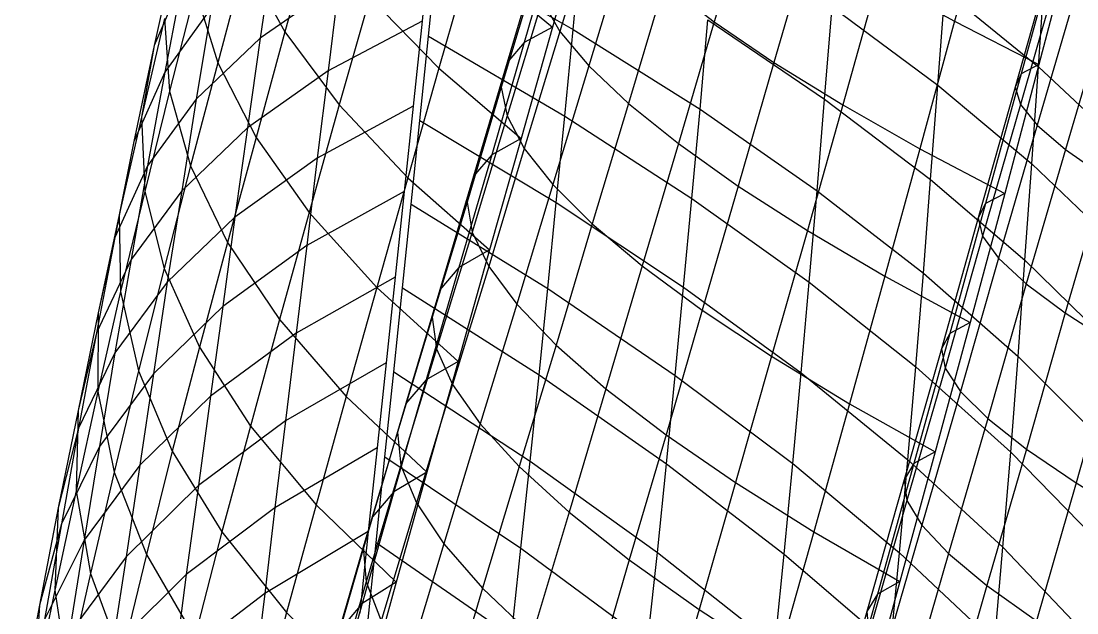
# Model space of a CAD drawing. Extents: x -429 to 429, y -1 to 209.
# Drawn here: x -426.91 to -414.99, y 153.32 to 160 of the extents above; entities that cross this region are included whole.
import ezdxf

# ---------------------------------------------------------------- set-up
doc = ezdxf.new("R2010")
doc.units = 0

msp = doc.modelspace()

# ---------------------------------------------------------------- linework, layer by layer
at = {"layer": 'default', "color": 5, "linetype": 'CONTINUOUS'}
for p, q in [((-415.98, 161.443, 226.332), (-416.374, 160, 226.277)), ((-418.684, 161.373, 229.163), (-419.088, 159.995, 229.105)), ((-420.563, 161.188, 238.969), (-420.913, 159.935, 238.942)), ((-420.563, 161.188, 238.969), (-420.913, 159.935, 238.942)), ((-420.433, 161.205, 232.618), (-420.831, 159.886, 232.571)), ((-423.602, 161.073, 242.422), (-423.936, 159.881, 242.394)), ((-422.286, 160.966, 257.327), (-422.387, 160.002, 257.369)), ((-420.87, 161.023, 237.698), (-421.234, 159.76, 237.668)), ((-418.012, 160.934, 228.119), (-418.414, 159.536, 228.06)), ((-415.041, 160.977, 225.544), (-415.424, 159.514, 225.497)), ((-415.041, 160.977, 225.544), (-415.424, 159.514, 225.497)), ((-425.175, 160.815, 248.57), (-425.411, 159.726, 248.574)), ((-424.065, 160.821, 253.824), (-424.214, 159.808, 253.851)), ((-421.051, 160.808, 236.41), (-421.428, 159.533, 236.376)), ((-420.103, 160.834, 231.396), (-420.505, 159.496, 231.344)), ((-415.221, 160.878, 224.178), (-415.623, 159.407, 224.127)), ((-424.383, 160.698, 243.808), (-424.692, 159.53, 243.79)), ((-424.383, 160.698, 243.808), (-423.936, 159.881, 242.394)), ((-421.846, 160.706, 239.98), (-422.196, 159.47, 239.95)), ((-421.846, 160.706, 239.98), (-420.913, 159.935, 238.942)), ((-415.275, 160.737, 222.805), (-415.692, 159.256, 222.747)), ((-425.086, 160.487, 250.296), (-425.411, 159.726, 248.574)), ((-425.086, 160.487, 250.296), (-425.292, 159.425, 250.308)), ((-421.105, 160.545, 235.117), (-421.493, 159.255, 235.078)), ((-417.239, 160.475, 227.153), (-417.637, 159.056, 227.096)), ((-417.239, 160.475, 227.153), (-416.374, 160, 226.277)), ((-415.202, 160.554, 221.437), (-415.632, 159.061, 221.372)), ((-424.949, 160.352, 245.308), (-425.239, 159.212, 245.295)), ((-424.949, 160.352, 245.308), (-424.692, 159.53, 243.79)), ((-423.327, 160.426, 255.606), (-424.214, 159.808, 253.851)), ((-423.327, 160.426, 255.606), (-423.449, 159.439, 255.641)), ((-419.653, 160.429, 230.221), (-420.057, 159.072, 230.166)), ((-419.653, 160.429, 230.221), (-419.088, 159.995, 229.105)), ((-415.002, 160.333, 220.086), (-415.441, 158.826, 220.014)), ((-422.977, 160.272, 241.123), (-423.322, 159.056, 241.093)), ((-422.977, 160.272, 241.123), (-422.196, 159.47, 239.95)), ((-421.032, 160.237, 233.833), (-421.428, 158.931, 233.789)), ((-421.032, 160.237, 233.833), (-420.831, 159.886, 232.571)), ((-424.765, 160.155, 252.063), (-425.292, 159.425, 250.308)), ((-424.765, 160.155, 252.063), (-424.936, 159.119, 252.084)), ((-425.297, 160.032, 246.9), (-425.556, 158.919, 246.898)), ((-425.297, 160.032, 246.9), (-425.239, 159.212, 245.295)), ((-422.387, 160.002, 257.369), (-423.449, 159.439, 255.641)), ((-422.387, 160.002, 257.369), (-422.489, 159.04, 257.412)), ((-419.088, 159.995, 229.105), (-419.493, 158.618, 229.048)), ((-419.088, 159.995, 229.105), (-418.414, 159.536, 228.06)), ((-416.374, 160, 226.277), (-416.766, 158.561, 226.223)), ((-416.374, 160, 226.277), (-415.424, 159.514, 225.497)), ((-414.677, 160.074, 218.767), (-415.123, 158.551, 218.687)), ((-423.936, 159.881, 242.394), (-424.261, 158.689, 242.371)), ((-423.936, 159.881, 242.394), (-423.322, 159.056, 241.093)), ((-420.913, 159.935, 238.942), (-421.268, 158.677, 238.915)), ((-420.913, 159.935, 238.942), (-421.268, 158.677, 238.915)), ((-420.913, 159.935, 238.942), (-421.234, 159.76, 237.668)), ((-420.831, 159.886, 232.571), (-421.233, 158.563, 232.522)), ((-420.831, 159.886, 232.571), (-420.505, 159.496, 231.344)), ((-424.214, 159.808, 253.851), (-424.936, 159.119, 252.084)), ((-424.214, 159.808, 253.851), (-424.357, 158.797, 253.88)), ((-421.234, 159.76, 237.668), (-421.601, 158.491, 237.638)), ((-421.234, 159.76, 237.668), (-421.428, 159.533, 236.376)), ((-425.411, 159.726, 248.574), (-425.641, 158.641, 248.58)), ((-425.411, 159.726, 248.574), (-425.556, 158.919, 246.898)), ((-424.692, 159.53, 243.79), (-425, 158.366, 243.772)), ((-424.692, 159.53, 243.79), (-424.261, 158.689, 242.371)), ((-421.428, 159.533, 236.376), (-421.805, 158.25, 236.341)), ((-421.428, 159.533, 236.376), (-421.493, 159.255, 235.078)), ((-420.505, 159.496, 231.344), (-420.912, 158.155, 231.292)), ((-420.505, 159.496, 231.344), (-420.057, 159.072, 230.166)), ((-418.414, 159.536, 228.06), (-418.817, 158.138, 228.002)), ((-418.414, 159.536, 228.06), (-417.637, 159.056, 227.096)), ((-415.424, 159.514, 225.497), (-415.809, 158.055, 225.449)), ((-415.424, 159.514, 225.497), (-415.809, 158.055, 225.449)), ((-415.424, 159.514, 225.497), (-415.623, 159.407, 224.127)), ((-425.292, 159.425, 250.308), (-425.641, 158.641, 248.58)), ((-425.292, 159.425, 250.308), (-425.486, 158.366, 250.323)), ((-423.449, 159.439, 255.641), (-424.357, 158.797, 253.88)), ((-423.449, 159.439, 255.641), (-423.571, 158.454, 255.676)), ((-422.196, 159.47, 239.95), (-422.548, 158.232, 239.919)), ((-422.196, 159.47, 239.95), (-421.268, 158.677, 238.915)), ((-415.623, 159.407, 224.127), (-416.026, 157.94, 224.074)), ((-415.623, 159.407, 224.127), (-415.692, 159.256, 222.747)), ((-421.493, 159.255, 235.078), (-421.879, 157.958, 235.039)), ((-421.493, 159.255, 235.078), (-421.428, 158.931, 233.789)), ((-415.692, 159.256, 222.747), (-416.11, 157.779, 222.688)), ((-415.692, 159.256, 222.747), (-415.632, 159.061, 221.372)), ((-425.239, 159.212, 245.295), (-425.518, 158.076, 245.286)), ((-425.239, 159.212, 245.295), (-425, 158.366, 243.772)), ((-424.936, 159.119, 252.084), (-425.486, 158.366, 250.323)), ((-424.936, 159.119, 252.084), (-425.1, 158.085, 252.106)), ((-423.322, 159.056, 241.093), (-423.66, 157.841, 241.067)), ((-422.489, 159.04, 257.412), (-423.571, 158.454, 255.676)), ((-423.322, 159.056, 241.093), (-422.548, 158.232, 239.919)), ((-422.489, 159.04, 257.412), (-422.59, 158.077, 257.454)), ((-420.057, 159.072, 230.166), (-420.467, 157.711, 230.11)), ((-420.057, 159.072, 230.166), (-419.493, 158.618, 229.048)), ((-417.637, 159.056, 227.096), (-418.037, 157.638, 227.039)), ((-417.637, 159.056, 227.096), (-416.766, 158.561, 226.223)), ((-415.632, 159.061, 221.372), (-416.061, 157.573, 221.306)), ((-415.632, 159.061, 221.372), (-415.441, 158.826, 220.014)), ((-425.556, 158.919, 246.898), (-425.808, 157.812, 246.897)), ((-425.556, 158.919, 246.898), (-425.518, 158.076, 245.286)), ((-421.428, 158.931, 233.789), (-421.822, 157.617, 233.745)), ((-421.428, 158.931, 233.789), (-421.233, 158.563, 232.522)), ((-424.357, 158.797, 253.88), (-425.1, 158.085, 252.106)), ((-424.357, 158.797, 253.88), (-424.5, 157.789, 253.908)), ((-415.441, 158.826, 220.014), (-415.88, 157.323, 219.941)), ((-415.441, 158.826, 220.014), (-415.123, 158.551, 218.687)), ((-424.261, 158.689, 242.371), (-424.585, 157.502, 242.349)), ((-424.261, 158.689, 242.371), (-423.66, 157.841, 241.067)), ((-421.268, 158.677, 238.915), (-421.624, 157.417, 238.887)), ((-421.268, 158.677, 238.915), (-421.624, 157.417, 238.887)), ((-421.268, 158.677, 238.915), (-421.601, 158.491, 237.638)), ((-425.641, 158.641, 248.58), (-425.857, 157.559, 248.589)), ((-425.641, 158.641, 248.58), (-425.808, 157.812, 246.897)), ((-421.233, 158.563, 232.522), (-421.634, 157.231, 232.475)), ((-421.233, 158.563, 232.522), (-420.912, 158.155, 231.292)), ((-419.493, 158.618, 229.048), (-419.902, 157.237, 228.99)), ((-419.493, 158.618, 229.048), (-418.817, 158.138, 228.002)), ((-416.766, 158.561, 226.223), (-417.162, 157.122, 226.168)), ((-416.766, 158.561, 226.223), (-415.809, 158.055, 225.449)), ((-415.123, 158.551, 218.687), (-415.568, 157.033, 218.608)), ((-415.123, 158.551, 218.687), (-414.68, 158.24, 217.404)), ((-423.571, 158.454, 255.676), (-424.5, 157.789, 253.908)), ((-423.571, 158.454, 255.676), (-423.69, 157.467, 255.711)), ((-421.601, 158.491, 237.638), (-421.971, 157.219, 237.606)), ((-421.601, 158.491, 237.638), (-421.805, 158.25, 236.341)), ((-425.486, 158.366, 250.323), (-425.857, 157.559, 248.589)), ((-425.486, 158.366, 250.323), (-425.67, 157.31, 250.34)), ((-425, 158.366, 243.772), (-425.298, 157.207, 243.758)), ((-425, 158.366, 243.772), (-424.585, 157.502, 242.349)), ((-422.548, 158.232, 239.919), (-422.897, 156.994, 239.892)), ((-422.548, 158.232, 239.919), (-421.624, 157.417, 238.887)), ((-421.805, 158.25, 236.341), (-422.188, 156.965, 236.305)), ((-421.805, 158.25, 236.341), (-421.879, 157.958, 235.039)), ((-414.68, 158.24, 217.404), (-415.128, 156.705, 217.318)), ((-425.518, 158.076, 245.286), (-425.791, 156.946, 245.28)), ((-425.1, 158.085, 252.106), (-425.67, 157.31, 250.34)), ((-425.518, 158.076, 245.286), (-425.298, 157.207, 243.758)), ((-425.1, 158.085, 252.106), (-425.264, 157.054, 252.129)), ((-422.59, 158.077, 257.454), (-423.69, 157.467, 255.711)), ((-422.59, 158.077, 257.454), (-422.692, 157.11, 257.497)), ((-420.912, 158.155, 231.292), (-421.316, 156.805, 231.24)), ((-420.912, 158.155, 231.292), (-420.467, 157.711, 230.11)), ((-418.817, 158.138, 228.002), (-419.225, 156.737, 227.943)), ((-418.817, 158.138, 228.002), (-418.037, 157.638, 227.039)), ((-421.879, 157.958, 235.039), (-422.273, 156.658, 234.998)), ((-421.879, 157.958, 235.039), (-421.822, 157.617, 233.745)), ((-416.026, 157.94, 224.074), (-416.427, 156.473, 224.02)), ((-415.809, 158.055, 225.449), (-416.199, 156.597, 225.4)), ((-415.809, 158.055, 225.449), (-416.199, 156.597, 225.4)), ((-416.026, 157.94, 224.074), (-416.11, 157.779, 222.688)), ((-415.809, 158.055, 225.449), (-416.026, 157.94, 224.074)), ((-423.66, 157.841, 241.067), (-423.997, 156.631, 241.041)), ((-423.66, 157.841, 241.067), (-422.897, 156.994, 239.892)), ((-425.808, 157.812, 246.897), (-426.045, 156.707, 246.901)), ((-425.808, 157.812, 246.897), (-425.791, 156.946, 245.28)), ((-424.5, 157.789, 253.908), (-425.264, 157.054, 252.129)), ((-424.5, 157.789, 253.908), (-424.637, 156.779, 253.938)), ((-420.467, 157.711, 230.11), (-420.874, 156.342, 230.055)), ((-420.467, 157.711, 230.11), (-419.902, 157.237, 228.99)), ((-416.11, 157.779, 222.688), (-416.522, 156.301, 222.629)), ((-416.11, 157.779, 222.688), (-416.061, 157.573, 221.306)), ((-421.822, 157.617, 233.745), (-422.224, 156.3, 233.7)), ((-421.822, 157.617, 233.745), (-421.634, 157.231, 232.475)), ((-418.037, 157.638, 227.039), (-418.442, 156.216, 226.98)), ((-418.037, 157.638, 227.039), (-417.162, 157.122, 226.168)), ((-425.857, 157.559, 248.589), (-426.062, 156.48, 248.602)), ((-425.857, 157.559, 248.589), (-426.045, 156.707, 246.901)), ((-424.585, 157.502, 242.349), (-424.899, 156.32, 242.33)), ((-423.69, 157.467, 255.711), (-424.637, 156.779, 253.938)), ((-424.585, 157.502, 242.349), (-423.997, 156.631, 241.041)), ((-423.69, 157.467, 255.711), (-423.809, 156.478, 255.747)), ((-416.061, 157.573, 221.306), (-416.482, 156.081, 221.242)), ((-416.061, 157.573, 221.306), (-415.88, 157.323, 219.941)), ((-421.624, 157.417, 238.887), (-421.98, 156.158, 238.859)), ((-421.624, 157.417, 238.887), (-421.98, 156.158, 238.859)), ((-421.624, 157.417, 238.887), (-421.971, 157.219, 237.606)), ((-425.67, 157.31, 250.34), (-426.062, 156.48, 248.602)), ((-425.67, 157.31, 250.34), (-425.855, 156.255, 250.358)), ((-421.634, 157.231, 232.475), (-422.042, 155.897, 232.425)), ((-421.634, 157.231, 232.475), (-421.316, 156.805, 231.24)), ((-419.902, 157.237, 228.99), (-420.311, 155.848, 228.933)), ((-419.902, 157.237, 228.99), (-419.225, 156.737, 227.943)), ((-415.88, 157.323, 219.941), (-416.308, 155.817, 219.871)), ((-415.88, 157.323, 219.941), (-415.568, 157.033, 218.608)), ((-425.298, 157.207, 243.758), (-425.59, 156.053, 243.746)), ((-425.298, 157.207, 243.758), (-424.899, 156.32, 242.33)), ((-422.692, 157.11, 257.497), (-423.809, 156.478, 255.747)), ((-422.692, 157.11, 257.497), (-422.793, 156.143, 257.54)), ((-421.971, 157.219, 237.606), (-422.341, 155.949, 237.575)), ((-421.971, 157.219, 237.606), (-422.188, 156.965, 236.305)), ((-417.162, 157.122, 226.168), (-417.562, 155.68, 226.112)), ((-417.162, 157.122, 226.168), (-416.199, 156.597, 225.4)), ((-425.264, 157.054, 252.129), (-425.855, 156.255, 250.358)), ((-425.264, 157.054, 252.129), (-425.42, 156.019, 252.153)), ((-422.897, 156.994, 239.892), (-423.243, 155.762, 239.864)), ((-422.897, 156.994, 239.892), (-421.98, 156.158, 238.859)), ((-415.568, 157.033, 218.608), (-416.001, 155.511, 218.532)), ((-415.568, 157.033, 218.608), (-415.128, 156.705, 217.318)), ((-425.791, 156.946, 245.28), (-426.048, 155.819, 245.279)), ((-425.791, 156.946, 245.28), (-425.59, 156.053, 243.746)), ((-422.188, 156.965, 236.305), (-422.571, 155.681, 236.269)), ((-422.188, 156.965, 236.305), (-422.273, 156.658, 234.998)), ((-424.637, 156.779, 253.938), (-425.42, 156.019, 252.153)), ((-424.637, 156.779, 253.938), (-424.774, 155.766, 253.967)), ((-421.316, 156.805, 231.24), (-421.73, 155.451, 231.186)), ((-421.316, 156.805, 231.24), (-420.874, 156.342, 230.055)), ((-426.045, 156.707, 246.901), (-426.27, 155.605, 246.909)), ((-426.045, 156.707, 246.901), (-426.048, 155.819, 245.279)), ((-423.997, 156.631, 241.041), (-424.325, 155.427, 241.019)), ((-423.997, 156.631, 241.041), (-423.243, 155.762, 239.864)), ((-422.273, 156.658, 234.998), (-422.666, 155.358, 234.958)), ((-422.273, 156.658, 234.998), (-422.224, 156.3, 233.7)), ((-419.225, 156.737, 227.943), (-419.633, 155.328, 227.885)), ((-419.225, 156.737, 227.943), (-418.442, 156.216, 226.98)), ((-415.128, 156.705, 217.318), (-415.564, 155.166, 217.238)), ((-415.128, 156.705, 217.318), (-414.565, 156.342, 216.086)), ((-416.199, 156.597, 225.4), (-416.593, 155.136, 225.348)), ((-416.199, 156.597, 225.4), (-416.593, 155.136, 225.348)), ((-416.199, 156.597, 225.4), (-416.427, 156.473, 224.02)), ((-426.062, 156.48, 248.602), (-426.27, 155.605, 246.909)), ((-426.062, 156.48, 248.602), (-426.266, 155.402, 248.614)), ((-423.809, 156.478, 255.747), (-424.774, 155.766, 253.967)), ((-423.809, 156.478, 255.747), (-423.928, 155.488, 255.783)), ((-416.427, 156.473, 224.02), (-416.836, 155.003, 223.964)), ((-416.427, 156.473, 224.02), (-416.522, 156.301, 222.629)), ((-424.899, 156.32, 242.33), (-425.207, 155.145, 242.314)), ((-424.899, 156.32, 242.33), (-424.325, 155.427, 241.019)), ((-422.224, 156.3, 233.7), (-422.626, 154.983, 233.655)), ((-422.224, 156.3, 233.7), (-422.042, 155.897, 232.425)), ((-420.874, 156.342, 230.055), (-421.29, 154.969, 229.998)), ((-420.874, 156.342, 230.055), (-420.311, 155.848, 228.933)), ((-416.522, 156.301, 222.629), (-416.943, 154.82, 222.568)), ((-416.522, 156.301, 222.629), (-416.482, 156.081, 221.242)), ((-414.565, 156.342, 216.086), (-415.003, 154.786, 216.002)), ((-425.855, 156.255, 250.358), (-426.266, 155.402, 248.614)), ((-425.855, 156.255, 250.358), (-426.029, 155.197, 250.378)), ((-421.98, 156.158, 238.859), (-422.341, 155.949, 237.575)), ((-421.98, 156.158, 238.859), (-422.332, 154.906, 238.832)), ((-421.98, 156.158, 238.859), (-422.332, 154.906, 238.832)), ((-418.442, 156.216, 226.98), (-418.848, 154.788, 226.922)), ((-418.442, 156.216, 226.98), (-417.562, 155.68, 226.112)), ((-425.59, 156.053, 243.746), (-425.865, 154.905, 243.741)), ((-425.59, 156.053, 243.746), (-425.207, 155.145, 242.314)), ((-422.793, 156.143, 257.54), (-423.928, 155.488, 255.783)), ((-422.793, 156.143, 257.54), (-422.895, 155.182, 257.583)), ((-416.482, 156.081, 221.242), (-416.913, 154.587, 221.174)), ((-416.482, 156.081, 221.242), (-416.308, 155.817, 219.871)), ((-425.42, 156.019, 252.153), (-426.029, 155.197, 250.378)), ((-425.42, 156.019, 252.153), (-425.574, 154.984, 252.178)), ((-422.341, 155.949, 237.575), (-422.706, 154.683, 237.544)), ((-422.341, 155.949, 237.575), (-422.571, 155.681, 236.269)), ((-426.048, 155.819, 245.279), (-426.292, 154.695, 245.283)), ((-426.048, 155.819, 245.279), (-425.865, 154.905, 243.741)), ((-422.042, 155.897, 232.425), (-422.451, 154.561, 232.374)), ((-422.042, 155.897, 232.425), (-421.73, 155.451, 231.186)), ((-420.311, 155.848, 228.933), (-420.727, 154.455, 228.873)), ((-420.311, 155.848, 228.933), (-419.633, 155.328, 227.885)), ((-416.308, 155.817, 219.871), (-416.746, 154.309, 219.798)), ((-416.308, 155.817, 219.871), (-416.001, 155.511, 218.532)), ((-424.774, 155.766, 253.967), (-425.574, 154.984, 252.178)), ((-424.774, 155.766, 253.967), (-424.91, 154.754, 253.997)), ((-423.243, 155.762, 239.864), (-423.583, 154.538, 239.839)), ((-423.243, 155.762, 239.864), (-422.332, 154.906, 238.832)), ((-422.571, 155.681, 236.269), (-422.946, 154.4, 236.234)), ((-422.571, 155.681, 236.269), (-422.666, 155.358, 234.958)), ((-417.562, 155.68, 226.112), (-417.965, 154.233, 226.056)), ((-417.562, 155.68, 226.112), (-416.593, 155.136, 225.348)), ((-426.27, 155.605, 246.909), (-426.494, 154.505, 246.918)), ((-426.27, 155.605, 246.909), (-426.292, 154.695, 245.283)), ((-423.928, 155.488, 255.783), (-424.91, 154.754, 253.997)), ((-423.928, 155.488, 255.783), (-424.048, 154.505, 255.818)), ((-421.73, 155.451, 231.186), (-422.143, 154.097, 231.132)), ((-421.73, 155.451, 231.186), (-421.29, 154.969, 229.998)), ((-416.001, 155.511, 218.532), (-416.445, 153.987, 218.453)), ((-416.001, 155.511, 218.532), (-415.564, 155.166, 217.238)), ((-426.266, 155.402, 248.614), (-426.494, 154.505, 246.918)), ((-426.266, 155.402, 248.614), (-426.459, 154.322, 248.63)), ((-424.325, 155.427, 241.019), (-424.647, 154.231, 240.999)), ((-424.325, 155.427, 241.019), (-423.583, 154.538, 239.839)), ((-422.666, 155.358, 234.958), (-423.051, 154.06, 234.919)), ((-422.666, 155.358, 234.958), (-422.626, 154.983, 233.655)), ((-419.633, 155.328, 227.885), (-420.048, 153.915, 227.824)), ((-419.633, 155.328, 227.885), (-418.848, 154.788, 226.922)), ((-426.029, 155.197, 250.378), (-426.459, 154.322, 248.63)), ((-426.029, 155.197, 250.378), (-426.202, 154.139, 250.398)), ((-425.207, 155.145, 242.314), (-425.5, 153.975, 242.304)), ((-425.207, 155.145, 242.314), (-424.647, 154.231, 240.999)), ((-422.895, 155.182, 257.583), (-424.048, 154.505, 255.818)), ((-422.895, 155.182, 257.583), (-422.994, 154.236, 257.624)), ((-416.593, 155.136, 225.348), (-416.992, 153.67, 225.295)), ((-416.593, 155.136, 225.348), (-416.992, 153.67, 225.295)), ((-416.593, 155.136, 225.348), (-416.836, 155.003, 223.964)), ((-415.564, 155.166, 217.238), (-416.012, 153.625, 217.154)), ((-415.564, 155.166, 217.238), (-415.003, 154.786, 216.002)), ((-425.574, 154.984, 252.178), (-426.202, 154.139, 250.398)), ((-425.574, 154.984, 252.178), (-425.727, 153.949, 252.203)), ((-422.626, 154.983, 233.655), (-423.019, 153.669, 233.611)), ((-422.626, 154.983, 233.655), (-422.451, 154.561, 232.374)), ((-421.29, 154.969, 229.998), (-421.705, 153.595, 229.94)), ((-421.29, 154.969, 229.998), (-420.727, 154.455, 228.873)), ((-416.836, 155.003, 223.964), (-417.246, 153.527, 223.907)), ((-416.836, 155.003, 223.964), (-416.943, 154.82, 222.568)), ((-425.865, 154.905, 243.741), (-426.129, 153.76, 243.74)), ((-425.865, 154.905, 243.741), (-425.5, 153.975, 242.304)), ((-422.332, 154.906, 238.832), (-422.706, 154.683, 237.544)), ((-422.332, 154.906, 238.832), (-422.68, 153.662, 238.805)), ((-422.332, 154.906, 238.832), (-422.68, 153.662, 238.805)), ((-424.91, 154.754, 253.997), (-425.727, 153.949, 252.203)), ((-424.91, 154.754, 253.997), (-425.049, 153.749, 254.027)), ((-418.848, 154.788, 226.922), (-419.26, 153.355, 226.862)), ((-418.848, 154.788, 226.922), (-417.965, 154.233, 226.056)), ((-416.943, 154.82, 222.568), (-417.364, 153.331, 222.506)), ((-416.943, 154.82, 222.568), (-416.913, 154.587, 221.174)), ((-415.003, 154.786, 216.002), (-415.451, 153.226, 215.914)), ((-415.003, 154.786, 216.002), (-414.322, 154.374, 214.837)), ((-426.292, 154.695, 245.283), (-426.535, 153.572, 245.287)), ((-426.292, 154.695, 245.283), (-426.129, 153.76, 243.74)), ((-422.706, 154.683, 237.544), (-423.064, 153.424, 237.514)), ((-422.706, 154.683, 237.544), (-422.946, 154.4, 236.234)), ((-426.494, 154.505, 246.918), (-426.706, 153.402, 246.93)), ((-426.494, 154.505, 246.918), (-426.535, 153.572, 245.287)), ((-424.048, 154.505, 255.818), (-425.049, 153.749, 254.027)), ((-424.048, 154.505, 255.818), (-424.164, 153.536, 255.854)), ((-423.583, 154.538, 239.839), (-423.916, 153.321, 239.817)), ((-423.583, 154.538, 239.839), (-422.68, 153.662, 238.805)), ((-422.451, 154.561, 232.374), (-422.85, 153.228, 232.327)), ((-422.451, 154.561, 232.374), (-422.143, 154.097, 231.132)), ((-416.913, 154.587, 221.174), (-417.342, 153.086, 221.107)), ((-416.913, 154.587, 221.174), (-416.746, 154.309, 219.798)), ((-422.946, 154.4, 236.234), (-423.314, 153.124, 236.201)), ((-422.946, 154.4, 236.234), (-423.051, 154.06, 234.919)), ((-420.727, 154.455, 228.873), (-421.143, 153.062, 228.813)), ((-420.727, 154.455, 228.873), (-420.048, 153.915, 227.824)), ((-426.459, 154.322, 248.63), (-426.706, 153.402, 246.93)), ((-426.459, 154.322, 248.63), (-426.65, 153.241, 248.647)), ((-416.746, 154.309, 219.798), (-417.183, 152.792, 219.725)), ((-416.746, 154.309, 219.798), (-416.445, 153.987, 218.453)), ((-426.202, 154.139, 250.398), (-426.65, 153.241, 248.647)), ((-426.202, 154.139, 250.398), (-426.372, 153.081, 250.419)), ((-424.647, 154.231, 240.999), (-424.955, 153.041, 240.985)), ((-424.647, 154.231, 240.999), (-423.916, 153.321, 239.817)), ((-422.994, 154.236, 257.624), (-424.164, 153.536, 255.854)), ((-422.994, 154.236, 257.624), (-423.091, 153.312, 257.665)), ((-417.965, 154.233, 226.056), (-418.372, 152.782, 225.998)), ((-417.965, 154.233, 226.056), (-416.992, 153.67, 225.295)), ((-423.051, 154.06, 234.919), (-423.427, 152.768, 234.882)), ((-423.051, 154.06, 234.919), (-423.019, 153.669, 233.611)), ((-422.143, 154.097, 231.132), (-422.546, 152.745, 231.081)), ((-422.143, 154.097, 231.132), (-421.705, 153.595, 229.94)), ((-425.727, 153.949, 252.203), (-426.372, 153.081, 250.419)), ((-425.727, 153.949, 252.203), (-425.885, 152.922, 252.228)), ((-425.5, 153.975, 242.304), (-425.781, 152.81, 242.299)), ((-425.5, 153.975, 242.304), (-424.955, 153.041, 240.985)), ((-420.048, 153.915, 227.824), (-420.462, 152.502, 227.763)), ((-420.048, 153.915, 227.824), (-419.26, 153.355, 226.862)), ((-416.445, 153.987, 218.453), (-416.887, 152.454, 218.375)), ((-416.445, 153.987, 218.453), (-416.012, 153.625, 217.154)), ((-426.129, 153.76, 243.74), (-426.389, 152.616, 243.74)), ((-426.129, 153.76, 243.74), (-425.781, 152.81, 242.299)), ((-425.049, 153.749, 254.027), (-425.885, 152.922, 252.228)), ((-425.049, 153.749, 254.027), (-425.181, 152.757, 254.057)), ((-423.019, 153.669, 233.611), (-423.402, 152.358, 233.571)), ((-422.68, 153.662, 238.805), (-423.064, 153.424, 237.514)), ((-422.68, 153.662, 238.805), (-423.022, 152.427, 238.78)), ((-422.68, 153.662, 238.805), (-423.022, 152.427, 238.78)), ((-423.019, 153.669, 233.611), (-422.85, 153.228, 232.327)), ((-416.992, 153.67, 225.295), (-417.393, 152.2, 225.242)), ((-416.992, 153.67, 225.295), (-417.393, 152.2, 225.242)), ((-416.992, 153.67, 225.295), (-417.246, 153.527, 223.907)), ((-426.535, 153.572, 245.287), (-426.765, 152.448, 245.296)), ((-426.535, 153.572, 245.287), (-426.389, 152.616, 243.74)), ((-424.164, 153.536, 255.854), (-425.181, 152.757, 254.057)), ((-424.164, 153.536, 255.854), (-424.277, 152.588, 255.889)), ((-421.705, 153.595, 229.94), (-422.112, 152.225, 229.886)), ((-421.705, 153.595, 229.94), (-421.143, 153.062, 228.813)), ((-416.012, 153.625, 217.154), (-416.457, 152.074, 217.071)), ((-416.012, 153.625, 217.154), (-415.451, 153.226, 215.914)), ((-423.064, 153.424, 237.514), (-423.416, 152.172, 237.486)), ((-423.064, 153.424, 237.514), (-423.314, 153.124, 236.201)), ((-417.246, 153.527, 223.907), (-417.661, 152.047, 223.849)), ((-417.246, 153.527, 223.907), (-417.364, 153.331, 222.506)), ((-426.706, 153.402, 246.93), (-426.914, 152.298, 246.943)), ((-426.706, 153.402, 246.93), (-426.765, 152.448, 245.296)), ((-423.916, 153.321, 239.817), (-424.238, 152.112, 239.798)), ((-423.916, 153.321, 239.817), (-423.022, 152.427, 238.78)), ((-419.26, 153.355, 226.862), (-419.671, 151.923, 226.802)), ((-419.26, 153.355, 226.862), (-418.372, 152.782, 225.998)), ((-417.364, 153.331, 222.506), (-417.791, 151.84, 222.442)), ((-417.364, 153.331, 222.506), (-417.342, 153.086, 221.107))]:
    msp.add_line(p, q, dxfattribs=at)
at = {"layer": 'default', "color": 3, "linetype": 'CONTINUOUS'}
for p, q in [((-420.681, 159.909, 256.474), (-420.588, 160.894, 256.428)), ((-422.314, 159.832, 257.402), (-422.216, 160.787, 257.36)), ((-422.216, 160.787, 257.36), (-420.681, 159.909, 256.474)), ((-415.426, 159.484, 251.937), (-415.352, 160.582, 251.879)), ((-416.565, 159.279, 253.201), (-416.484, 160.348, 253.147)), ((-416.484, 160.348, 253.147), (-415.426, 159.484, 251.937)), ((-417.843, 159.121, 254.39), (-417.757, 160.162, 254.34)), ((-417.757, 160.162, 254.34), (-416.565, 159.279, 253.201)), ((-419.248, 159.007, 255.499), (-419.16, 160.017, 255.451)), ((-419.16, 160.017, 255.451), (-417.843, 159.121, 254.39)), ((-420.776, 158.928, 256.518), (-420.681, 159.909, 256.474)), ((-420.681, 159.909, 256.474), (-419.248, 159.007, 255.499)), ((-422.413, 158.881, 257.445), (-422.314, 159.832, 257.402)), ((-422.314, 159.832, 257.402), (-420.776, 158.928, 256.518)), ((-415.502, 158.39, 251.995), (-415.426, 159.484, 251.937)), ((-415.426, 159.484, 251.937), (-414.504, 158.62, 250.669)), ((-416.648, 158.214, 253.254), (-416.565, 159.279, 253.201)), ((-416.565, 159.279, 253.201), (-415.502, 158.39, 251.995)), ((-417.926, 158.086, 254.442), (-417.843, 159.121, 254.39)), ((-417.843, 159.121, 254.39), (-416.648, 158.214, 253.254)), ((-420.872, 157.952, 256.562), (-420.776, 158.928, 256.518)), ((-420.776, 158.928, 256.518), (-419.34, 158, 255.545)), ((-419.34, 158, 255.545), (-419.248, 159.007, 255.499)), ((-419.248, 159.007, 255.499), (-417.926, 158.086, 254.442)), ((-422.51, 157.935, 257.487), (-422.413, 158.881, 257.445)), ((-422.413, 158.881, 257.445), (-420.872, 157.952, 256.562)), ((-415.581, 157.3, 252.051), (-415.502, 158.39, 251.995)), ((-415.502, 158.39, 251.995), (-414.576, 157.501, 250.73)), ((-416.726, 157.153, 253.309), (-416.648, 158.214, 253.254)), ((-416.648, 158.214, 253.254), (-415.581, 157.3, 252.051)), ((-418.016, 157.054, 254.49), (-417.926, 158.086, 254.442)), ((-417.926, 158.086, 254.442), (-416.726, 157.153, 253.309)), ((-420.968, 156.98, 256.605), (-420.872, 157.952, 256.562)), ((-420.872, 157.952, 256.562), (-419.434, 156.998, 255.591)), ((-419.434, 156.998, 255.591), (-419.34, 158, 255.545)), ((-419.34, 158, 255.545), (-418.016, 157.054, 254.49)), ((-422.608, 156.989, 257.53), (-422.51, 157.935, 257.487)), ((-422.51, 157.935, 257.487), (-420.968, 156.98, 256.605)), ((-415.656, 156.215, 252.109), (-415.581, 157.3, 252.051)), ((-415.581, 157.3, 252.051), (-414.651, 156.388, 250.79)), ((-416.813, 156.096, 253.36), (-416.726, 157.153, 253.309)), ((-416.726, 157.153, 253.309), (-415.656, 156.215, 252.109)), ((-422.707, 156.039, 257.572), (-422.608, 156.989, 257.53)), ((-422.608, 156.989, 257.53), (-421.066, 156.007, 256.648)), ((-419.529, 156, 255.635), (-419.434, 156.998, 255.591)), ((-419.434, 156.998, 255.591), (-418.108, 156.027, 254.537)), ((-418.108, 156.027, 254.537), (-418.016, 157.054, 254.49)), ((-418.016, 157.054, 254.49), (-416.813, 156.096, 253.36)), ((-421.066, 156.007, 256.648), (-420.968, 156.98, 256.605)), ((-420.968, 156.98, 256.605), (-419.529, 156, 255.635)), ((-415.741, 155.134, 252.163), (-415.656, 156.215, 252.109)), ((-415.656, 156.215, 252.109), (-414.723, 155.278, 250.851)), ((-422.806, 155.081, 257.615), (-422.707, 156.039, 257.572)), ((-422.707, 156.039, 257.572), (-421.166, 155.031, 256.69)), ((-416.904, 155.045, 253.409), (-416.813, 156.096, 253.36)), ((-416.813, 156.096, 253.36), (-415.741, 155.134, 252.163)), ((-421.166, 155.031, 256.69), (-421.066, 156.007, 256.648)), ((-421.066, 156.007, 256.648), (-419.626, 155.002, 255.679)), ((-419.626, 155.002, 255.679), (-419.529, 156, 255.635)), ((-419.529, 156, 255.635), (-418.202, 155.003, 254.584)), ((-418.202, 155.003, 254.584), (-418.108, 156.027, 254.537)), ((-418.108, 156.027, 254.537), (-416.904, 155.045, 253.409)), ((-422.907, 154.113, 257.658), (-422.806, 155.081, 257.615)), ((-422.806, 155.081, 257.615), (-421.271, 154.047, 256.73)), ((-415.83, 154.058, 252.215), (-415.741, 155.134, 252.163)), ((-415.741, 155.134, 252.163), (-414.806, 154.174, 250.907)), ((-421.271, 154.047, 256.73), (-421.166, 155.031, 256.69)), ((-421.166, 155.031, 256.69), (-419.728, 153.999, 255.721)), ((-419.728, 153.999, 255.721), (-419.626, 155.002, 255.679)), ((-419.626, 155.002, 255.679), (-418.299, 153.979, 254.629)), ((-418.299, 153.979, 254.629), (-418.202, 155.003, 254.584)), ((-418.202, 155.003, 254.584), (-416.997, 153.996, 253.458)), ((-416.997, 153.996, 253.458), (-416.904, 155.045, 253.409)), ((-416.904, 155.045, 253.409), (-415.83, 154.058, 252.215)), ((-423.008, 153.134, 257.702), (-422.907, 154.113, 257.658)), ((-422.907, 154.113, 257.658), (-421.378, 153.053, 256.77)), ((-421.378, 153.053, 256.77), (-421.271, 154.047, 256.73)), ((-421.271, 154.047, 256.73), (-419.839, 152.99, 255.759)), ((-415.923, 152.985, 252.265), (-415.83, 154.058, 252.215)), ((-415.83, 154.058, 252.215), (-414.893, 153.074, 250.962)), ((-419.839, 152.99, 255.759), (-419.728, 153.999, 255.721)), ((-419.728, 153.999, 255.721), (-418.404, 152.952, 254.671)), ((-418.404, 152.952, 254.671), (-418.299, 153.979, 254.629)), ((-418.299, 153.979, 254.629), (-417.095, 152.947, 253.504)), ((-417.095, 152.947, 253.504), (-416.997, 153.996, 253.458)), ((-416.997, 153.996, 253.458), (-415.923, 152.985, 252.265))]:
    msp.add_line(p, q, dxfattribs=at)

doc.saveas('drawing.dxf')
